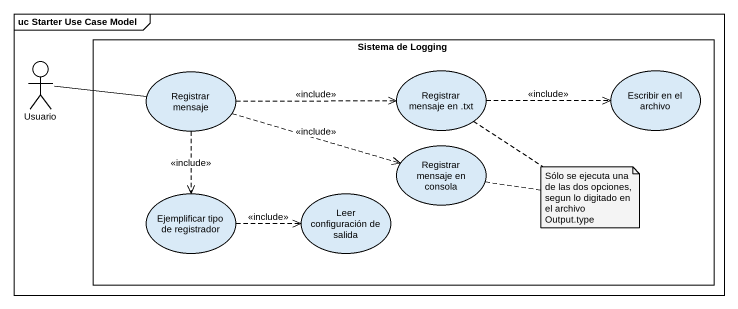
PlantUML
@startuml
mainframe uc Starter Use Case Model
rectangle "Sistema de Logging" as Sistema_de_Logging {
  usecase "Registrar mensaje" as Registrar_mensaje
  usecase "Registrar mensaje en .txt" as Registrar_mensaje_en_txt
  usecase "Escribir en el archivo" as Escribir_en_el_archivo
  usecase "Registrar mensaje en consola" as Registrar_mensaje_en_consola
  usecase "Ejemplificar tipo de registrador" as Ejemplificar_tipo_de
  usecase "Leer configuración de salida" as Leer_configuración_de_salida
}
actor Usuario
Usuario -right- Registrar_mensaje
Registrar_mensaje .right.> Registrar_mensaje_en_txt : <<include>>
Registrar_mensaje .right.> Registrar_mensaje_en_consola : <<include>>
Registrar_mensaje ..> Ejemplificar_tipo_de : <<include>>
Registrar_mensaje_en_txt .right.> Escribir_en_el_archivo : <<include>>
Ejemplificar_tipo_de .right.> Leer_configuración_de_salida : <<include>>
note as N1
  Sólo se ejecuta una de las dos opciones, segun lo digitado en el archivo Output.type
end note
N1 .. Registrar_mensaje_en_txt
N1 .. Registrar_mensaje_en_consola
@enduml
